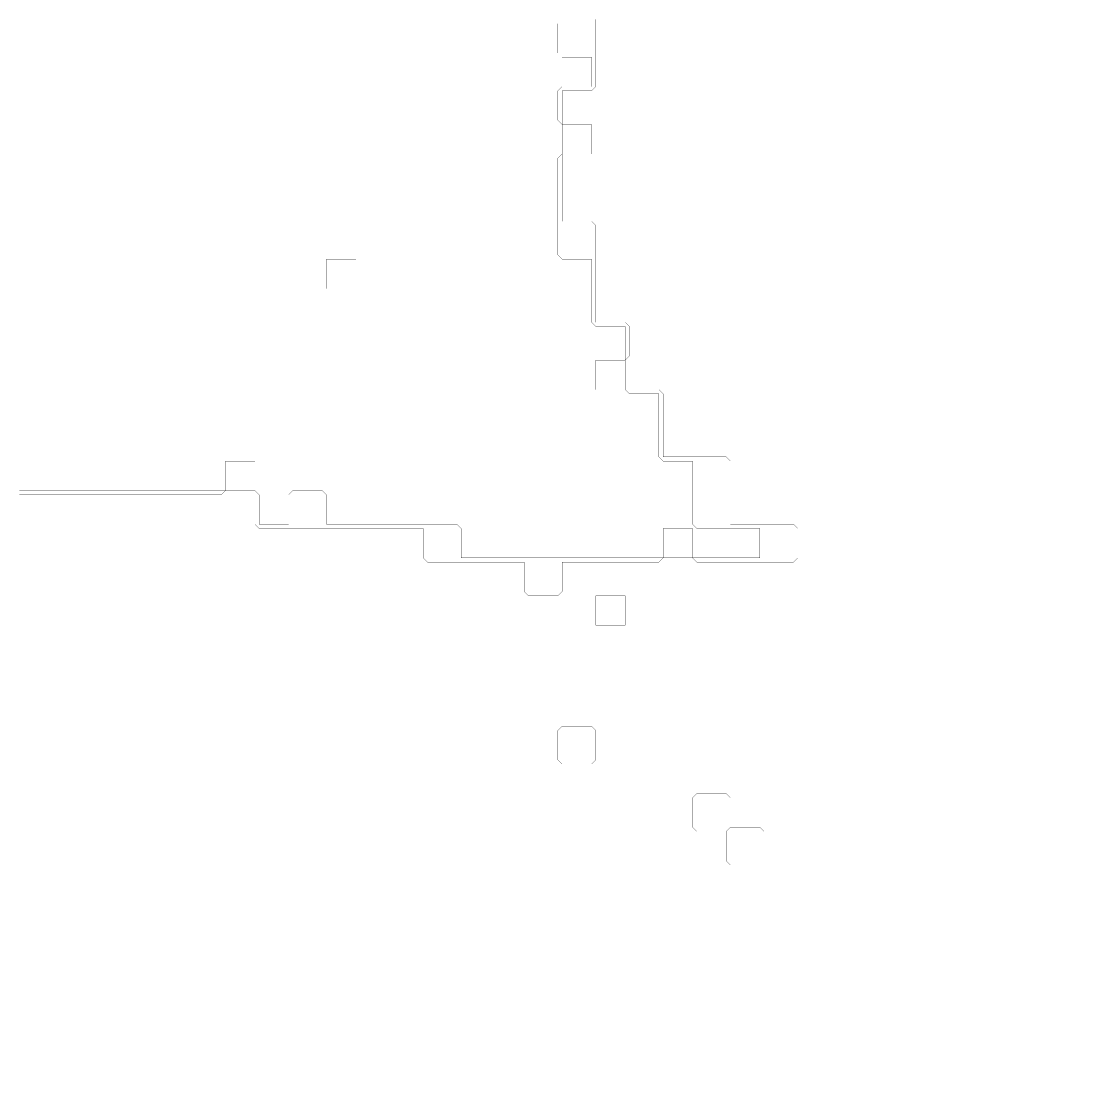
# Model space of a CAD drawing. Header units: metres. Extents: x 0 to 4990, y -4990 to 0.
# Drawn here: x 2495 to 4990, y -4990 to -2495 of the extents above; entities that cross this region are included whole.
import ezdxf

# ---------------------------------------------------------------- set-up
doc = ezdxf.new("R2010")
doc.units = ezdxf.units.M
for name, color, linetype in [('conductor', 1, 'Continuous'), ('dielectric', 8, 'Continuous'), ('substrate', 5, 'Continuous')]:
    doc.layers.add(name, color=color, linetype=linetype)

msp = doc.modelspace()

# ---------------------------------------------------------------- linework, layer by layer
at = {"layer": 'conductor', "const_width": 0.5}
msp.add_lwpolyline([(2490.234375, -3583.984375), (2500, -3583.984375), (2509.765625, -3583.984375), (2519.53125, -3583.984375), (2529.296875, -3583.984375), (2539.0625, -3583.984375), (2548.828125, -3583.984375), (2558.59375, -3583.984375), (2568.359375, -3583.984375), (2578.125, -3583.984375), (2587.890625, -3583.984375), (2597.65625, -3583.984375), (2607.421875, -3583.984375), (2617.1875, -3583.984375), (2626.953125, -3583.984375), (2636.71875, -3583.984375), (2646.484375, -3583.984375), (2656.25, -3583.984375), (2666.015625, -3583.984375), (2675.78125, -3583.984375), (2685.546875, -3583.984375), (2695.3125, -3583.984375), (2705.078125, -3583.984375), (2714.84375, -3583.984375), (2724.609375, -3583.984375), (2734.375, -3583.984375), (2744.140625, -3583.984375), (2753.90625, -3583.984375), (2763.671875, -3583.984375), (2773.4375, -3583.984375), (2783.203125, -3583.984375), (2792.96875, -3583.984375), (2802.734375, -3583.984375), (2812.5, -3583.984375), (2822.265625, -3583.984375), (2832.03125, -3583.984375), (2841.796875, -3583.984375), (2851.5625, -3583.984375), (2861.328125, -3583.984375), (2871.09375, -3583.984375), (2880.859375, -3583.984375), (2890.625, -3583.984375), (2900.390625, -3583.984375), (2910.15625, -3583.984375), (2919.921875, -3583.984375), (2929.6875, -3583.984375), (2939.453125, -3583.984375), (2949.21875, -3583.984375), (2958.984375, -3583.984375), (2968.75, -3583.984375), (2978.515625, -3583.984375), (2988.28125, -3583.984375), (2998.046875, -3583.984375), (3007.8125, -3583.984375), (3017.578125, -3583.984375), (3027.34375, -3583.984375), (3037.109375, -3583.984375), (3046.875, -3593.75), (3046.875, -3603.515625), (3046.875, -3613.28125), (3046.875, -3623.046875), (3046.875, -3632.8125), (3046.875, -3642.578125), (3046.875, -3652.34375), (3046.875, -3662.109375), (3056.640625, -3662.109375), (3066.40625, -3662.109375), (3076.171875, -3662.109375), (3085.9375, -3662.109375), (3095.703125, -3662.109375), (3105.46875, -3662.109375), (3115.234375, -3662.109375), (3115.234375, -3652.34375), (3115.234375, -3642.578125), (3115.234375, -3632.8125), (3115.234375, -3623.046875), (3115.234375, -3613.28125), (3115.234375, -3603.515625), (3115.234375, -3593.75), (3125, -3583.984375), (3134.765625, -3583.984375), (3144.53125, -3583.984375), (3154.296875, -3583.984375), (3164.0625, -3583.984375), (3173.828125, -3583.984375), (3183.59375, -3583.984375), (3193.359375, -3583.984375), (3203.125, -3593.75), (3203.125, -3603.515625), (3203.125, -3613.28125), (3203.125, -3623.046875), (3203.125, -3632.8125), (3203.125, -3642.578125), (3203.125, -3652.34375), (3203.125, -3662.109375), (3212.890625, -3662.109375), (3222.65625, -3662.109375), (3232.421875, -3662.109375), (3242.1875, -3662.109375), (3251.953125, -3662.109375), (3261.71875, -3662.109375), (3271.484375, -3662.109375), (3281.25, -3662.109375), (3291.015625, -3662.109375), (3300.78125, -3662.109375), (3310.546875, -3662.109375), (3320.3125, -3662.109375), (3330.078125, -3662.109375), (3339.84375, -3662.109375), (3349.609375, -3662.109375), (3359.375, -3662.109375), (3369.140625, -3662.109375), (3378.90625, -3662.109375), (3388.671875, -3662.109375), (3398.4375, -3662.109375), (3408.203125, -3662.109375), (3417.96875, -3662.109375), (3427.734375, -3662.109375), (3437.5, -3662.109375), (3447.265625, -3662.109375), (3457.03125, -3662.109375), (3466.796875, -3662.109375), (3476.5625, -3662.109375), (3486.328125, -3662.109375), (3496.09375, -3662.109375), (3505.859375, -3662.109375), (3515.625, -3671.875), (3515.625, -3681.640625), (3515.625, -3691.40625), (3515.625, -3701.171875), (3515.625, -3710.9375), (3515.625, -3720.703125), (3515.625, -3730.46875), (3515.625, -3740.234375), (3525.390625, -3740.234375), (3535.15625, -3740.234375), (3544.921875, -3740.234375), (3554.6875, -3740.234375), (3564.453125, -3740.234375), (3574.21875, -3740.234375), (3583.984375, -3740.234375), (3593.75, -3740.234375), (3603.515625, -3740.234375), (3613.28125, -3740.234375), (3623.046875, -3740.234375), (3632.8125, -3740.234375), (3642.578125, -3740.234375), (3652.34375, -3740.234375), (3662.109375, -3740.234375), (3671.875, -3740.234375), (3681.640625, -3740.234375), (3691.40625, -3740.234375), (3701.171875, -3740.234375), (3710.9375, -3740.234375), (3720.703125, -3740.234375), (3730.46875, -3740.234375), (3740.234375, -3740.234375), (3750, -3740.234375), (3759.765625, -3740.234375), (3769.53125, -3740.234375), (3779.296875, -3740.234375), (3789.0625, -3740.234375), (3798.828125, -3740.234375), (3808.59375, -3740.234375), (3818.359375, -3740.234375), (3828.125, -3740.234375), (3837.890625, -3740.234375), (3847.65625, -3740.234375), (3857.421875, -3740.234375), (3867.1875, -3740.234375), (3876.953125, -3740.234375), (3886.71875, -3740.234375), (3896.484375, -3740.234375), (3906.25, -3740.234375), (3916.015625, -3740.234375), (3925.78125, -3740.234375), (3935.546875, -3740.234375), (3945.3125, -3740.234375), (3955.078125, -3740.234375), (3964.84375, -3740.234375), (3974.609375, -3740.234375), (3984.375, -3740.234375), (3994.140625, -3740.234375), (4003.90625, -3740.234375), (4013.671875, -3740.234375), (4023.4375, -3740.234375), (4033.203125, -3740.234375), (4042.96875, -3740.234375), (4052.734375, -3740.234375), (4062.5, -3740.234375), (4072.265625, -3740.234375), (4082.03125, -3740.234375), (4091.796875, -3740.234375), (4101.5625, -3740.234375), (4111.328125, -3740.234375), (4121.09375, -3740.234375), (4130.859375, -3740.234375), (4140.625, -3740.234375), (4150.390625, -3740.234375), (4160.15625, -3740.234375), (4169.921875, -3740.234375), (4179.6875, -3740.234375), (4189.453125, -3740.234375), (4199.21875, -3740.234375), (4208.984375, -3740.234375), (4208.984375, -3730.46875), (4208.984375, -3720.703125), (4208.984375, -3710.9375), (4208.984375, -3701.171875), (4208.984375, -3691.40625), (4208.984375, -3681.640625), (4208.984375, -3671.875), (4199.21875, -3671.875), (4189.453125, -3671.875), (4179.6875, -3671.875), (4169.921875, -3671.875), (4160.15625, -3671.875), (4150.390625, -3671.875), (4140.625, -3671.875), (4130.859375, -3671.875), (4121.09375, -3671.875), (4111.328125, -3671.875), (4101.5625, -3671.875), (4091.796875, -3671.875), (4082.03125, -3671.875), (4072.265625, -3671.875), (4062.5, -3671.875), (4052.734375, -3662.109375), (4052.734375, -3652.34375), (4052.734375, -3642.578125), (4052.734375, -3632.8125), (4052.734375, -3623.046875), (4052.734375, -3613.28125), (4052.734375, -3603.515625), (4052.734375, -3593.75), (4052.734375, -3583.984375), (4052.734375, -3574.21875), (4052.734375, -3564.453125), (4052.734375, -3554.6875), (4052.734375, -3544.921875), (4052.734375, -3535.15625), (4052.734375, -3525.390625), (4052.734375, -3515.625), (4042.96875, -3515.625), (4033.203125, -3515.625), (4023.4375, -3515.625), (4013.671875, -3515.625), (4003.90625, -3515.625), (3994.140625, -3515.625), (3984.375, -3515.625), (3974.609375, -3505.859375), (3974.609375, -3496.09375), (3974.609375, -3486.328125), (3974.609375, -3476.5625), (3974.609375, -3466.796875), (3974.609375, -3457.03125), (3974.609375, -3447.265625), (3974.609375, -3437.5), (3974.609375, -3427.734375), (3974.609375, -3417.96875), (3974.609375, -3408.203125), (3974.609375, -3398.4375), (3974.609375, -3388.671875), (3974.609375, -3378.90625), (3974.609375, -3369.140625), (3974.609375, -3359.375), (3964.84375, -3359.375), (3955.078125, -3359.375), (3945.3125, -3359.375), (3935.546875, -3359.375), (3925.78125, -3359.375), (3916.015625, -3359.375), (3906.25, -3359.375), (3896.484375, -3349.609375), (3896.484375, -3339.84375), (3896.484375, -3330.078125), (3896.484375, -3320.3125), (3896.484375, -3310.546875), (3896.484375, -3300.78125), (3896.484375, -3291.015625), (3896.484375, -3281.25), (3896.484375, -3271.484375), (3896.484375, -3261.71875), (3896.484375, -3251.953125), (3896.484375, -3242.1875), (3896.484375, -3232.421875), (3896.484375, -3222.65625), (3896.484375, -3212.890625), (3896.484375, -3203.125), (3886.71875, -3203.125), (3876.953125, -3203.125), (3867.1875, -3203.125), (3857.421875, -3203.125), (3847.65625, -3203.125), (3837.890625, -3203.125), (3828.125, -3203.125), (3818.359375, -3193.359375), (3818.359375, -3183.59375), (3818.359375, -3173.828125), (3818.359375, -3164.0625), (3818.359375, -3154.296875), (3818.359375, -3144.53125), (3818.359375, -3134.765625), (3818.359375, -3125), (3818.359375, -3115.234375), (3818.359375, -3105.46875), (3818.359375, -3095.703125), (3818.359375, -3085.9375), (3818.359375, -3076.171875), (3818.359375, -3066.40625), (3818.359375, -3056.640625), (3818.359375, -3046.875), (3808.59375, -3046.875), (3798.828125, -3046.875), (3789.0625, -3046.875), (3779.296875, -3046.875), (3769.53125, -3046.875), (3759.765625, -3046.875), (3750, -3046.875), (3740.234375, -3037.109375), (3740.234375, -3027.34375), (3740.234375, -3017.578125), (3740.234375, -3007.8125), (3740.234375, -2998.046875), (3740.234375, -2988.28125), (3740.234375, -2978.515625), (3740.234375, -2968.75), (3740.234375, -2958.984375), (3740.234375, -2949.21875), (3740.234375, -2939.453125), (3740.234375, -2929.6875), (3740.234375, -2919.921875), (3740.234375, -2910.15625), (3740.234375, -2900.390625), (3740.234375, -2890.625), (3740.234375, -2880.859375), (3740.234375, -2871.09375), (3740.234375, -2861.328125), (3740.234375, -2851.5625), (3740.234375, -2841.796875), (3740.234375, -2832.03125), (3740.234375, -2822.265625), (3740.234375, -2812.5), (3750, -2802.734375), (3759.765625, -2802.734375), (3769.53125, -2802.734375), (3779.296875, -2802.734375), (3789.0625, -2802.734375), (3798.828125, -2802.734375), (3808.59375, -2802.734375), (3818.359375, -2802.734375), (3818.359375, -2792.96875), (3818.359375, -2783.203125), (3818.359375, -2773.4375), (3818.359375, -2763.671875), (3818.359375, -2753.90625), (3818.359375, -2744.140625), (3818.359375, -2734.375), (3808.59375, -2734.375), (3798.828125, -2734.375), (3789.0625, -2734.375), (3779.296875, -2734.375), (3769.53125, -2734.375), (3759.765625, -2734.375), (3750, -2734.375), (3740.234375, -2724.609375), (3740.234375, -2714.84375), (3740.234375, -2705.078125), (3740.234375, -2695.3125), (3740.234375, -2685.546875), (3740.234375, -2675.78125), (3740.234375, -2666.015625), (3740.234375, -2656.25), (3750, -2646.484375), (3759.765625, -2646.484375), (3769.53125, -2646.484375), (3779.296875, -2646.484375), (3789.0625, -2646.484375), (3798.828125, -2646.484375), (3808.59375, -2646.484375), (3818.359375, -2646.484375), (3818.359375, -2636.71875), (3818.359375, -2626.953125), (3818.359375, -2617.1875), (3818.359375, -2607.421875), (3818.359375, -2597.65625), (3818.359375, -2587.890625), (3818.359375, -2578.125), (3808.59375, -2578.125), (3798.828125, -2578.125), (3789.0625, -2578.125), (3779.296875, -2578.125), (3769.53125, -2578.125), (3759.765625, -2578.125), (3750, -2578.125), (3740.234375, -2568.359375), (3740.234375, -2558.59375), (3740.234375, -2548.828125), (3740.234375, -2539.0625), (3740.234375, -2529.296875), (3740.234375, -2519.53125), (3740.234375, -2509.765625), (3740.234375, -2500), (3750, -2490.234375)], dxfattribs=at)
at = {"layer": 'dielectric', "const_width": 0.5}
for points in [[(3750, -2734.375), (3750, -2744.140625), (3750, -2753.90625), (3750, -2763.671875), (3750, -2773.4375), (3750, -2783.203125), (3750, -2792.96875), (3750, -2802.734375), (3759.765625, -2802.734375), (3769.53125, -2802.734375), (3779.296875, -2802.734375), (3789.0625, -2802.734375), (3798.828125, -2802.734375), (3808.59375, -2802.734375), (3818.359375, -2802.734375), (3818.359375, -2792.96875), (3818.359375, -2783.203125), (3818.359375, -2773.4375), (3818.359375, -2763.671875), (3818.359375, -2753.90625), (3818.359375, -2744.140625), (3818.359375, -2734.375), (3808.59375, -2734.375), (3798.828125, -2734.375), (3789.0625, -2734.375), (3779.296875, -2734.375), (3769.53125, -2734.375), (3759.765625, -2734.375)], [(3984.375, -3671.875), (3984.375, -3681.640625), (3984.375, -3691.40625), (3984.375, -3701.171875), (3984.375, -3710.9375), (3984.375, -3720.703125), (3984.375, -3730.46875), (3984.375, -3740.234375), (3994.140625, -3740.234375), (4003.90625, -3740.234375), (4013.671875, -3740.234375), (4023.4375, -3740.234375), (4033.203125, -3740.234375), (4042.96875, -3740.234375), (4052.734375, -3740.234375), (4052.734375, -3730.46875), (4052.734375, -3720.703125), (4052.734375, -3710.9375), (4052.734375, -3701.171875), (4052.734375, -3691.40625), (4052.734375, -3681.640625), (4052.734375, -3671.875), (4042.96875, -3671.875), (4033.203125, -3671.875), (4023.4375, -3671.875), (4013.671875, -3671.875), (4003.90625, -3671.875), (3994.140625, -3671.875)], [(3828.125, -3828.125), (3828.125, -3837.890625), (3828.125, -3847.65625), (3828.125, -3857.421875), (3828.125, -3867.1875), (3828.125, -3876.953125), (3828.125, -3886.71875), (3828.125, -3896.484375), (3837.890625, -3896.484375), (3847.65625, -3896.484375), (3857.421875, -3896.484375), (3867.1875, -3896.484375), (3876.953125, -3896.484375), (3886.71875, -3896.484375), (3896.484375, -3896.484375), (3896.484375, -3886.71875), (3896.484375, -3876.953125), (3896.484375, -3867.1875), (3896.484375, -3857.421875), (3896.484375, -3847.65625), (3896.484375, -3837.890625), (3896.484375, -3828.125), (3886.71875, -3828.125), (3876.953125, -3828.125), (3867.1875, -3828.125), (3857.421875, -3828.125), (3847.65625, -3828.125), (3837.890625, -3828.125)]]:
    msp.add_lwpolyline(points, close=True, dxfattribs=at)
at = {"layer": 'substrate', "const_width": 0.5}
for points in [[(2490.234375, -4990.234375), (2500, -4990.234375), (2509.765625, -4990.234375), (2519.53125, -4990.234375), (2529.296875, -4990.234375), (2539.0625, -4990.234375), (2548.828125, -4990.234375), (2558.59375, -4990.234375), (2568.359375, -4990.234375), (2578.125, -4990.234375), (2587.890625, -4990.234375), (2597.65625, -4990.234375), (2607.421875, -4990.234375), (2617.1875, -4990.234375), (2626.953125, -4990.234375), (2636.71875, -4990.234375), (2646.484375, -4990.234375), (2656.25, -4990.234375), (2666.015625, -4990.234375), (2675.78125, -4990.234375), (2685.546875, -4990.234375), (2695.3125, -4990.234375), (2705.078125, -4990.234375), (2714.84375, -4990.234375), (2724.609375, -4990.234375), (2734.375, -4990.234375), (2744.140625, -4990.234375), (2753.90625, -4990.234375), (2763.671875, -4990.234375), (2773.4375, -4990.234375), (2783.203125, -4990.234375), (2792.96875, -4990.234375), (2802.734375, -4990.234375), (2812.5, -4990.234375), (2822.265625, -4990.234375), (2832.03125, -4990.234375), (2841.796875, -4990.234375), (2851.5625, -4990.234375), (2861.328125, -4990.234375), (2871.09375, -4990.234375), (2880.859375, -4990.234375), (2890.625, -4990.234375), (2900.390625, -4990.234375), (2910.15625, -4990.234375), (2919.921875, -4990.234375), (2929.6875, -4990.234375), (2939.453125, -4990.234375), (2949.21875, -4990.234375), (2958.984375, -4990.234375), (2968.75, -4990.234375), (2978.515625, -4990.234375), (2988.28125, -4990.234375), (2998.046875, -4990.234375), (3007.8125, -4990.234375), (3017.578125, -4990.234375), (3027.34375, -4990.234375), (3037.109375, -4990.234375), (3046.875, -4990.234375), (3056.640625, -4990.234375), (3066.40625, -4990.234375), (3076.171875, -4990.234375), (3085.9375, -4990.234375), (3095.703125, -4990.234375), (3105.46875, -4990.234375), (3115.234375, -4990.234375), (3125, -4990.234375), (3134.765625, -4990.234375), (3144.53125, -4990.234375), (3154.296875, -4990.234375), (3164.0625, -4990.234375), (3173.828125, -4990.234375), (3183.59375, -4990.234375), (3193.359375, -4990.234375), (3203.125, -4990.234375), (3212.890625, -4990.234375), (3222.65625, -4990.234375), (3232.421875, -4990.234375), (3242.1875, -4990.234375), (3251.953125, -4990.234375), (3261.71875, -4990.234375), (3271.484375, -4990.234375), (3281.25, -4990.234375), (3291.015625, -4990.234375), (3300.78125, -4990.234375), (3310.546875, -4990.234375), (3320.3125, -4990.234375), (3330.078125, -4990.234375), (3339.84375, -4990.234375), (3349.609375, -4990.234375), (3359.375, -4990.234375), (3369.140625, -4990.234375), (3378.90625, -4990.234375), (3388.671875, -4990.234375), (3398.4375, -4990.234375), (3408.203125, -4990.234375), (3417.96875, -4990.234375), (3427.734375, -4990.234375), (3437.5, -4990.234375), (3447.265625, -4990.234375), (3457.03125, -4990.234375), (3466.796875, -4990.234375), (3476.5625, -4990.234375), (3486.328125, -4990.234375), (3496.09375, -4990.234375), (3505.859375, -4990.234375), (3515.625, -4990.234375), (3525.390625, -4990.234375), (3535.15625, -4990.234375), (3544.921875, -4990.234375), (3554.6875, -4990.234375), (3564.453125, -4990.234375), (3574.21875, -4990.234375), (3583.984375, -4990.234375), (3593.75, -4990.234375), (3603.515625, -4990.234375), (3613.28125, -4990.234375), (3623.046875, -4990.234375), (3632.8125, -4990.234375), (3642.578125, -4990.234375), (3652.34375, -4990.234375), (3662.109375, -4990.234375), (3671.875, -4990.234375), (3681.640625, -4990.234375), (3691.40625, -4990.234375), (3701.171875, -4990.234375), (3710.9375, -4990.234375), (3720.703125, -4990.234375), (3730.46875, -4990.234375), (3740.234375, -4990.234375), (3750, -4990.234375), (3759.765625, -4990.234375), (3769.53125, -4990.234375), (3779.296875, -4990.234375), (3789.0625, -4990.234375), (3798.828125, -4990.234375), (3808.59375, -4990.234375), (3818.359375, -4990.234375), (3828.125, -4990.234375), (3837.890625, -4990.234375), (3847.65625, -4990.234375), (3857.421875, -4990.234375), (3867.1875, -4990.234375), (3876.953125, -4990.234375), (3886.71875, -4990.234375), (3896.484375, -4990.234375), (3906.25, -4990.234375), (3916.015625, -4990.234375), (3925.78125, -4990.234375), (3935.546875, -4990.234375), (3945.3125, -4990.234375), (3955.078125, -4990.234375), (3964.84375, -4990.234375), (3974.609375, -4990.234375), (3984.375, -4990.234375), (3994.140625, -4990.234375), (4003.90625, -4990.234375), (4013.671875, -4990.234375), (4023.4375, -4990.234375), (4033.203125, -4990.234375), (4042.96875, -4990.234375), (4052.734375, -4990.234375), (4062.5, -4990.234375), (4072.265625, -4990.234375), (4082.03125, -4990.234375), (4091.796875, -4990.234375), (4101.5625, -4990.234375), (4111.328125, -4990.234375), (4121.09375, -4990.234375), (4130.859375, -4990.234375), (4140.625, -4990.234375), (4150.390625, -4990.234375), (4160.15625, -4990.234375), (4169.921875, -4990.234375), (4179.6875, -4990.234375), (4189.453125, -4990.234375), (4199.21875, -4990.234375), (4208.984375, -4990.234375), (4218.75, -4990.234375), (4228.515625, -4990.234375), (4238.28125, -4990.234375), (4248.046875, -4990.234375), (4257.8125, -4990.234375), (4267.578125, -4990.234375), (4277.34375, -4990.234375), (4287.109375, -4990.234375), (4296.875, -4990.234375), (4306.640625, -4990.234375), (4316.40625, -4990.234375), (4326.171875, -4990.234375), (4335.9375, -4990.234375), (4345.703125, -4990.234375), (4355.46875, -4990.234375), (4365.234375, -4990.234375), (4375, -4990.234375), (4384.765625, -4990.234375), (4394.53125, -4990.234375), (4404.296875, -4990.234375), (4414.0625, -4990.234375), (4423.828125, -4990.234375), (4433.59375, -4990.234375), (4443.359375, -4990.234375), (4453.125, -4990.234375), (4462.890625, -4990.234375), (4472.65625, -4990.234375), (4482.421875, -4990.234375), (4492.1875, -4990.234375), (4501.953125, -4990.234375), (4511.71875, -4990.234375), (4521.484375, -4990.234375), (4531.25, -4990.234375), (4541.015625, -4990.234375), (4550.78125, -4990.234375), (4560.546875, -4990.234375), (4570.3125, -4990.234375), (4580.078125, -4990.234375), (4589.84375, -4990.234375), (4599.609375, -4990.234375), (4609.375, -4990.234375), (4619.140625, -4990.234375), (4628.90625, -4990.234375), (4638.671875, -4990.234375), (4648.4375, -4990.234375), (4658.203125, -4990.234375), (4667.96875, -4990.234375), (4677.734375, -4990.234375), (4687.5, -4990.234375), (4697.265625, -4990.234375), (4707.03125, -4990.234375), (4716.796875, -4990.234375), (4726.5625, -4990.234375), (4736.328125, -4990.234375), (4746.09375, -4990.234375), (4755.859375, -4990.234375), (4765.625, -4990.234375), (4775.390625, -4990.234375), (4785.15625, -4990.234375), (4794.921875, -4990.234375), (4804.6875, -4990.234375), (4814.453125, -4990.234375), (4824.21875, -4990.234375), (4833.984375, -4990.234375), (4843.75, -4990.234375), (4853.515625, -4990.234375), (4863.28125, -4990.234375), (4873.046875, -4990.234375), (4882.8125, -4990.234375), (4892.578125, -4990.234375), (4902.34375, -4990.234375), (4912.109375, -4990.234375), (4921.875, -4990.234375), (4931.640625, -4990.234375), (4941.40625, -4990.234375), (4951.171875, -4990.234375), (4960.9375, -4990.234375), (4970.703125, -4990.234375), (4980.46875, -4990.234375), (4990.234375, -4990.234375), (4990.234375, -4980.46875), (4990.234375, -4970.703125), (4990.234375, -4960.9375), (4990.234375, -4951.171875), (4990.234375, -4941.40625), (4990.234375, -4931.640625), (4990.234375, -4921.875), (4990.234375, -4912.109375), (4990.234375, -4902.34375), (4990.234375, -4892.578125), (4990.234375, -4882.8125), (4990.234375, -4873.046875), (4990.234375, -4863.28125), (4990.234375, -4853.515625), (4990.234375, -4843.75), (4990.234375, -4833.984375), (4990.234375, -4824.21875), (4990.234375, -4814.453125), (4990.234375, -4804.6875), (4990.234375, -4794.921875), (4990.234375, -4785.15625), (4990.234375, -4775.390625), (4990.234375, -4765.625), (4990.234375, -4755.859375), (4990.234375, -4746.09375), (4990.234375, -4736.328125), (4990.234375, -4726.5625), (4990.234375, -4716.796875), (4990.234375, -4707.03125), (4990.234375, -4697.265625), (4990.234375, -4687.5), (4990.234375, -4677.734375), (4990.234375, -4667.96875), (4990.234375, -4658.203125), (4990.234375, -4648.4375), (4990.234375, -4638.671875), (4990.234375, -4628.90625), (4990.234375, -4619.140625), (4990.234375, -4609.375), (4990.234375, -4599.609375), (4990.234375, -4589.84375), (4990.234375, -4580.078125), (4990.234375, -4570.3125), (4990.234375, -4560.546875), (4990.234375, -4550.78125), (4990.234375, -4541.015625), (4990.234375, -4531.25), (4990.234375, -4521.484375), (4990.234375, -4511.71875), (4990.234375, -4501.953125), (4990.234375, -4492.1875), (4990.234375, -4482.421875), (4990.234375, -4472.65625), (4990.234375, -4462.890625), (4990.234375, -4453.125), (4990.234375, -4443.359375), (4990.234375, -4433.59375), (4990.234375, -4423.828125), (4990.234375, -4414.0625), (4990.234375, -4404.296875), (4990.234375, -4394.53125), (4990.234375, -4384.765625), (4990.234375, -4375), (4990.234375, -4365.234375), (4990.234375, -4355.46875), (4990.234375, -4345.703125), (4990.234375, -4335.9375), (4990.234375, -4326.171875), (4990.234375, -4316.40625), (4990.234375, -4306.640625), (4990.234375, -4296.875), (4990.234375, -4287.109375), (4990.234375, -4277.34375), (4990.234375, -4267.578125), (4990.234375, -4257.8125), (4990.234375, -4248.046875), (4990.234375, -4238.28125), (4990.234375, -4228.515625), (4990.234375, -4218.75), (4990.234375, -4208.984375), (4990.234375, -4199.21875), (4990.234375, -4189.453125), (4990.234375, -4179.6875), (4990.234375, -4169.921875), (4990.234375, -4160.15625), (4990.234375, -4150.390625), (4990.234375, -4140.625), (4990.234375, -4130.859375), (4990.234375, -4121.09375), (4990.234375, -4111.328125), (4990.234375, -4101.5625), (4990.234375, -4091.796875), (4990.234375, -4082.03125), (4990.234375, -4072.265625), (4990.234375, -4062.5), (4990.234375, -4052.734375), (4990.234375, -4042.96875), (4990.234375, -4033.203125), (4990.234375, -4023.4375), (4990.234375, -4013.671875), (4990.234375, -4003.90625), (4990.234375, -3994.140625), (4990.234375, -3984.375), (4990.234375, -3974.609375), (4990.234375, -3964.84375), (4990.234375, -3955.078125), (4990.234375, -3945.3125), (4990.234375, -3935.546875), (4990.234375, -3925.78125), (4990.234375, -3916.015625), (4990.234375, -3906.25), (4990.234375, -3896.484375), (4990.234375, -3886.71875), (4990.234375, -3876.953125), (4990.234375, -3867.1875), (4990.234375, -3857.421875), (4990.234375, -3847.65625), (4990.234375, -3837.890625), (4990.234375, -3828.125), (4990.234375, -3818.359375), (4990.234375, -3808.59375), (4990.234375, -3798.828125), (4990.234375, -3789.0625), (4990.234375, -3779.296875), (4990.234375, -3769.53125), (4990.234375, -3759.765625), (4990.234375, -3750), (4990.234375, -3740.234375), (4990.234375, -3730.46875), (4990.234375, -3720.703125), (4990.234375, -3710.9375), (4990.234375, -3701.171875), (4990.234375, -3691.40625), (4990.234375, -3681.640625), (4990.234375, -3671.875), (4990.234375, -3662.109375), (4990.234375, -3652.34375), (4990.234375, -3642.578125), (4990.234375, -3632.8125), (4990.234375, -3623.046875), (4990.234375, -3613.28125), (4990.234375, -3603.515625), (4990.234375, -3593.75), (4990.234375, -3583.984375), (4990.234375, -3574.21875), (4990.234375, -3564.453125), (4990.234375, -3554.6875), (4990.234375, -3544.921875), (4990.234375, -3535.15625), (4990.234375, -3525.390625), (4990.234375, -3515.625), (4990.234375, -3505.859375), (4990.234375, -3496.09375), (4990.234375, -3486.328125), (4990.234375, -3476.5625), (4990.234375, -3466.796875), (4990.234375, -3457.03125), (4990.234375, -3447.265625), (4990.234375, -3437.5), (4990.234375, -3427.734375), (4990.234375, -3417.96875), (4990.234375, -3408.203125), (4990.234375, -3398.4375), (4990.234375, -3388.671875), (4990.234375, -3378.90625), (4990.234375, -3369.140625), (4990.234375, -3359.375), (4990.234375, -3349.609375), (4990.234375, -3339.84375), (4990.234375, -3330.078125), (4990.234375, -3320.3125), (4990.234375, -3310.546875), (4990.234375, -3300.78125), (4990.234375, -3291.015625), (4990.234375, -3281.25), (4990.234375, -3271.484375), (4990.234375, -3261.71875), (4990.234375, -3251.953125), (4990.234375, -3242.1875), (4990.234375, -3232.421875), (4990.234375, -3222.65625), (4990.234375, -3212.890625), (4990.234375, -3203.125), (4990.234375, -3193.359375), (4990.234375, -3183.59375), (4990.234375, -3173.828125), (4990.234375, -3164.0625), (4990.234375, -3154.296875), (4990.234375, -3144.53125), (4990.234375, -3134.765625), (4990.234375, -3125), (4990.234375, -3115.234375), (4990.234375, -3105.46875), (4990.234375, -3095.703125), (4990.234375, -3085.9375), (4990.234375, -3076.171875), (4990.234375, -3066.40625), (4990.234375, -3056.640625), (4990.234375, -3046.875), (4990.234375, -3037.109375), (4990.234375, -3027.34375), (4990.234375, -3017.578125), (4990.234375, -3007.8125), (4990.234375, -2998.046875), (4990.234375, -2988.28125), (4990.234375, -2978.515625), (4990.234375, -2968.75), (4990.234375, -2958.984375), (4990.234375, -2949.21875), (4990.234375, -2939.453125), (4990.234375, -2929.6875), (4990.234375, -2919.921875), (4990.234375, -2910.15625), (4990.234375, -2900.390625), (4990.234375, -2890.625), (4990.234375, -2880.859375), (4990.234375, -2871.09375), (4990.234375, -2861.328125), (4990.234375, -2851.5625), (4990.234375, -2841.796875), (4990.234375, -2832.03125), (4990.234375, -2822.265625), (4990.234375, -2812.5), (4990.234375, -2802.734375), (4990.234375, -2792.96875), (4990.234375, -2783.203125), (4990.234375, -2773.4375), (4990.234375, -2763.671875), (4990.234375, -2753.90625), (4990.234375, -2744.140625), (4990.234375, -2734.375), (4990.234375, -2724.609375), (4990.234375, -2714.84375), (4990.234375, -2705.078125), (4990.234375, -2695.3125), (4990.234375, -2685.546875), (4990.234375, -2675.78125), (4990.234375, -2666.015625), (4990.234375, -2656.25), (4990.234375, -2646.484375), (4990.234375, -2636.71875), (4990.234375, -2626.953125), (4990.234375, -2617.1875), (4990.234375, -2607.421875), (4990.234375, -2597.65625), (4990.234375, -2587.890625), (4990.234375, -2578.125), (4990.234375, -2568.359375), (4990.234375, -2558.59375), (4990.234375, -2548.828125), (4990.234375, -2539.0625), (4990.234375, -2529.296875), (4990.234375, -2519.53125), (4990.234375, -2509.765625), (4990.234375, -2500), (4990.234375, -2490.234375)], [(3828.125, -2490.234375), (3828.125, -2500), (3828.125, -2509.765625), (3828.125, -2519.53125), (3828.125, -2529.296875), (3828.125, -2539.0625), (3828.125, -2548.828125), (3828.125, -2558.59375), (3828.125, -2568.359375), (3828.125, -2578.125), (3828.125, -2587.890625), (3828.125, -2597.65625), (3828.125, -2607.421875), (3828.125, -2617.1875), (3828.125, -2626.953125), (3828.125, -2636.71875), (3828.125, -2646.484375), (3818.359375, -2656.25), (3808.59375, -2656.25), (3798.828125, -2656.25), (3789.0625, -2656.25), (3779.296875, -2656.25), (3769.53125, -2656.25), (3759.765625, -2656.25), (3750, -2656.25), (3750, -2666.015625), (3750, -2675.78125), (3750, -2685.546875), (3750, -2695.3125), (3750, -2705.078125), (3750, -2714.84375), (3750, -2724.609375), (3750, -2734.375), (3750, -2744.140625), (3750, -2753.90625), (3750, -2763.671875), (3750, -2773.4375), (3750, -2783.203125), (3750, -2792.96875), (3750, -2802.734375), (3750, -2812.5), (3750, -2822.265625), (3750, -2832.03125), (3750, -2841.796875), (3750, -2851.5625), (3750, -2861.328125), (3750, -2871.09375), (3750, -2880.859375), (3750, -2890.625), (3750, -2900.390625), (3750, -2910.15625), (3750, -2919.921875), (3750, -2929.6875), (3750, -2939.453125), (3750, -2949.21875), (3750, -2958.984375), (3759.765625, -2958.984375), (3769.53125, -2958.984375), (3779.296875, -2958.984375), (3789.0625, -2958.984375), (3798.828125, -2958.984375), (3808.59375, -2958.984375), (3818.359375, -2958.984375), (3828.125, -2968.75), (3828.125, -2978.515625), (3828.125, -2988.28125), (3828.125, -2998.046875), (3828.125, -3007.8125), (3828.125, -3017.578125), (3828.125, -3027.34375), (3828.125, -3037.109375), (3828.125, -3046.875), (3828.125, -3056.640625), (3828.125, -3066.40625), (3828.125, -3076.171875), (3828.125, -3085.9375), (3828.125, -3095.703125), (3828.125, -3105.46875), (3828.125, -3115.234375), (3828.125, -3125), (3828.125, -3134.765625), (3828.125, -3144.53125), (3828.125, -3154.296875), (3828.125, -3164.0625), (3828.125, -3173.828125), (3828.125, -3183.59375), (3828.125, -3193.359375), (3837.890625, -3193.359375), (3847.65625, -3193.359375), (3857.421875, -3193.359375), (3867.1875, -3193.359375), (3876.953125, -3193.359375), (3886.71875, -3193.359375), (3896.484375, -3193.359375), (3906.25, -3203.125), (3906.25, -3212.890625), (3906.25, -3222.65625), (3906.25, -3232.421875), (3906.25, -3242.1875), (3906.25, -3251.953125), (3906.25, -3261.71875), (3906.25, -3271.484375), (3896.484375, -3281.25), (3886.71875, -3281.25), (3876.953125, -3281.25), (3867.1875, -3281.25), (3857.421875, -3281.25), (3847.65625, -3281.25), (3837.890625, -3281.25), (3828.125, -3281.25), (3828.125, -3291.015625), (3828.125, -3300.78125), (3828.125, -3310.546875), (3828.125, -3320.3125), (3828.125, -3330.078125), (3828.125, -3339.84375), (3828.125, -3349.609375), (3837.890625, -3349.609375), (3847.65625, -3349.609375), (3857.421875, -3349.609375), (3867.1875, -3349.609375), (3876.953125, -3349.609375), (3886.71875, -3349.609375), (3896.484375, -3349.609375), (3906.25, -3349.609375), (3916.015625, -3349.609375), (3925.78125, -3349.609375), (3935.546875, -3349.609375), (3945.3125, -3349.609375), (3955.078125, -3349.609375), (3964.84375, -3349.609375), (3974.609375, -3349.609375), (3984.375, -3359.375), (3984.375, -3369.140625), (3984.375, -3378.90625), (3984.375, -3388.671875), (3984.375, -3398.4375), (3984.375, -3408.203125), (3984.375, -3417.96875), (3984.375, -3427.734375), (3984.375, -3437.5), (3984.375, -3447.265625), (3984.375, -3457.03125), (3984.375, -3466.796875), (3984.375, -3476.5625), (3984.375, -3486.328125), (3984.375, -3496.09375), (3984.375, -3505.859375), (3994.140625, -3505.859375), (4003.90625, -3505.859375), (4013.671875, -3505.859375), (4023.4375, -3505.859375), (4033.203125, -3505.859375), (4042.96875, -3505.859375), (4052.734375, -3505.859375), (4062.5, -3505.859375), (4072.265625, -3505.859375), (4082.03125, -3505.859375), (4091.796875, -3505.859375), (4101.5625, -3505.859375), (4111.328125, -3505.859375), (4121.09375, -3505.859375), (4130.859375, -3505.859375), (4140.625, -3515.625), (4140.625, -3525.390625), (4140.625, -3535.15625), (4140.625, -3544.921875), (4140.625, -3554.6875), (4140.625, -3564.453125), (4140.625, -3574.21875), (4140.625, -3583.984375), (4140.625, -3593.75), (4140.625, -3603.515625), (4140.625, -3613.28125), (4140.625, -3623.046875), (4140.625, -3632.8125), (4140.625, -3642.578125), (4140.625, -3652.34375), (4140.625, -3662.109375), (4150.390625, -3662.109375), (4160.15625, -3662.109375), (4169.921875, -3662.109375), (4179.6875, -3662.109375), (4189.453125, -3662.109375), (4199.21875, -3662.109375), (4208.984375, -3662.109375), (4218.75, -3662.109375), (4228.515625, -3662.109375), (4238.28125, -3662.109375), (4248.046875, -3662.109375), (4257.8125, -3662.109375), (4267.578125, -3662.109375), (4277.34375, -3662.109375), (4287.109375, -3662.109375), (4296.875, -3671.875), (4296.875, -3681.640625), (4296.875, -3691.40625), (4296.875, -3701.171875), (4296.875, -3710.9375), (4296.875, -3720.703125), (4296.875, -3730.46875), (4296.875, -3740.234375), (4287.109375, -3750), (4277.34375, -3750), (4267.578125, -3750), (4257.8125, -3750), (4248.046875, -3750), (4238.28125, -3750), (4228.515625, -3750), (4218.75, -3750), (4208.984375, -3750), (4199.21875, -3750), (4189.453125, -3750), (4179.6875, -3750), (4169.921875, -3750), (4160.15625, -3750), (4150.390625, -3750), (4140.625, -3750), (4130.859375, -3750), (4121.09375, -3750), (4111.328125, -3750), (4101.5625, -3750), (4091.796875, -3750), (4082.03125, -3750), (4072.265625, -3750), (4062.5, -3750), (4052.734375, -3740.234375), (4052.734375, -3730.46875), (4052.734375, -3720.703125), (4052.734375, -3710.9375), (4052.734375, -3701.171875), (4052.734375, -3691.40625), (4052.734375, -3681.640625), (4052.734375, -3671.875), (4042.96875, -3671.875), (4033.203125, -3671.875), (4023.4375, -3671.875), (4013.671875, -3671.875), (4003.90625, -3671.875), (3994.140625, -3671.875), (3984.375, -3671.875), (3984.375, -3681.640625), (3984.375, -3691.40625), (3984.375, -3701.171875), (3984.375, -3710.9375), (3984.375, -3720.703125), (3984.375, -3730.46875), (3984.375, -3740.234375), (3974.609375, -3750), (3964.84375, -3750), (3955.078125, -3750), (3945.3125, -3750), (3935.546875, -3750), (3925.78125, -3750), (3916.015625, -3750), (3906.25, -3750), (3896.484375, -3750), (3886.71875, -3750), (3876.953125, -3750), (3867.1875, -3750), (3857.421875, -3750), (3847.65625, -3750), (3837.890625, -3750), (3828.125, -3750), (3818.359375, -3750), (3808.59375, -3750), (3798.828125, -3750), (3789.0625, -3750), (3779.296875, -3750), (3769.53125, -3750), (3759.765625, -3750), (3750, -3750), (3750, -3759.765625), (3750, -3769.53125), (3750, -3779.296875), (3750, -3789.0625), (3750, -3798.828125), (3750, -3808.59375), (3750, -3818.359375), (3740.234375, -3828.125), (3730.46875, -3828.125), (3720.703125, -3828.125), (3710.9375, -3828.125), (3701.171875, -3828.125), (3691.40625, -3828.125), (3681.640625, -3828.125), (3671.875, -3828.125), (3662.109375, -3818.359375), (3662.109375, -3808.59375), (3662.109375, -3798.828125), (3662.109375, -3789.0625), (3662.109375, -3779.296875), (3662.109375, -3769.53125), (3662.109375, -3759.765625), (3662.109375, -3750), (3652.34375, -3750), (3642.578125, -3750), (3632.8125, -3750), (3623.046875, -3750), (3613.28125, -3750), (3603.515625, -3750), (3593.75, -3750), (3583.984375, -3750), (3574.21875, -3750), (3564.453125, -3750), (3554.6875, -3750), (3544.921875, -3750), (3535.15625, -3750), (3525.390625, -3750), (3515.625, -3750), (3505.859375, -3750), (3496.09375, -3750), (3486.328125, -3750), (3476.5625, -3750), (3466.796875, -3750), (3457.03125, -3750), (3447.265625, -3750), (3437.5, -3750), (3427.734375, -3740.234375), (3427.734375, -3730.46875), (3427.734375, -3720.703125), (3427.734375, -3710.9375), (3427.734375, -3701.171875), (3427.734375, -3691.40625), (3427.734375, -3681.640625), (3427.734375, -3671.875), (3417.96875, -3671.875), (3408.203125, -3671.875), (3398.4375, -3671.875), (3388.671875, -3671.875), (3378.90625, -3671.875), (3369.140625, -3671.875), (3359.375, -3671.875), (3349.609375, -3671.875), (3339.84375, -3671.875), (3330.078125, -3671.875), (3320.3125, -3671.875), (3310.546875, -3671.875), (3300.78125, -3671.875), (3291.015625, -3671.875), (3281.25, -3671.875), (3271.484375, -3671.875), (3261.71875, -3671.875), (3251.953125, -3671.875), (3242.1875, -3671.875), (3232.421875, -3671.875), (3222.65625, -3671.875), (3212.890625, -3671.875), (3203.125, -3671.875), (3193.359375, -3671.875), (3183.59375, -3671.875), (3173.828125, -3671.875), (3164.0625, -3671.875), (3154.296875, -3671.875), (3144.53125, -3671.875), (3134.765625, -3671.875), (3125, -3671.875), (3115.234375, -3671.875), (3105.46875, -3671.875), (3095.703125, -3671.875), (3085.9375, -3671.875), (3076.171875, -3671.875), (3066.40625, -3671.875), (3056.640625, -3671.875), (3046.875, -3671.875), (3037.109375, -3662.109375), (3037.109375, -3652.34375), (3037.109375, -3642.578125), (3037.109375, -3632.8125), (3037.109375, -3623.046875), (3037.109375, -3613.28125), (3037.109375, -3603.515625), (3037.109375, -3593.75), (3037.109375, -3583.984375), (3037.109375, -3574.21875), (3037.109375, -3564.453125), (3037.109375, -3554.6875), (3037.109375, -3544.921875), (3037.109375, -3535.15625), (3037.109375, -3525.390625), (3037.109375, -3515.625), (3027.34375, -3515.625), (3017.578125, -3515.625), (3007.8125, -3515.625), (2998.046875, -3515.625), (2988.28125, -3515.625), (2978.515625, -3515.625), (2968.75, -3515.625), (2968.75, -3525.390625), (2968.75, -3535.15625), (2968.75, -3544.921875), (2968.75, -3554.6875), (2968.75, -3564.453125), (2968.75, -3574.21875), (2968.75, -3583.984375), (2958.984375, -3593.75), (2949.21875, -3593.75), (2939.453125, -3593.75), (2929.6875, -3593.75), (2919.921875, -3593.75), (2910.15625, -3593.75), (2900.390625, -3593.75), (2890.625, -3593.75), (2880.859375, -3593.75), (2871.09375, -3593.75), (2861.328125, -3593.75), (2851.5625, -3593.75), (2841.796875, -3593.75), (2832.03125, -3593.75), (2822.265625, -3593.75), (2812.5, -3593.75), (2802.734375, -3593.75), (2792.96875, -3593.75), (2783.203125, -3593.75), (2773.4375, -3593.75), (2763.671875, -3593.75), (2753.90625, -3593.75), (2744.140625, -3593.75), (2734.375, -3593.75), (2724.609375, -3593.75), (2714.84375, -3593.75), (2705.078125, -3593.75), (2695.3125, -3593.75), (2685.546875, -3593.75), (2675.78125, -3593.75), (2666.015625, -3593.75), (2656.25, -3593.75), (2646.484375, -3593.75), (2636.71875, -3593.75), (2626.953125, -3593.75), (2617.1875, -3593.75), (2607.421875, -3593.75), (2597.65625, -3593.75), (2587.890625, -3593.75), (2578.125, -3593.75), (2568.359375, -3593.75), (2558.59375, -3593.75), (2548.828125, -3593.75), (2539.0625, -3593.75), (2529.296875, -3593.75), (2519.53125, -3593.75), (2509.765625, -3593.75), (2500, -3593.75), (2490.234375, -3593.75)]]:
    msp.add_lwpolyline(points, dxfattribs=at)
for points in [[(3203.125, -3046.875), (3203.125, -3056.640625), (3203.125, -3066.40625), (3203.125, -3076.171875), (3203.125, -3085.9375), (3203.125, -3095.703125), (3203.125, -3105.46875), (3203.125, -3115.234375), (3212.890625, -3115.234375), (3222.65625, -3115.234375), (3232.421875, -3115.234375), (3242.1875, -3115.234375), (3251.953125, -3115.234375), (3261.71875, -3115.234375), (3271.484375, -3115.234375), (3271.484375, -3105.46875), (3271.484375, -3095.703125), (3271.484375, -3085.9375), (3271.484375, -3076.171875), (3271.484375, -3066.40625), (3271.484375, -3056.640625), (3271.484375, -3046.875), (3261.71875, -3046.875), (3251.953125, -3046.875), (3242.1875, -3046.875), (3232.421875, -3046.875), (3222.65625, -3046.875), (3212.890625, -3046.875)], [(3740.234375, -4140.625), (3750, -4130.859375), (3759.765625, -4130.859375), (3769.53125, -4130.859375), (3779.296875, -4130.859375), (3789.0625, -4130.859375), (3798.828125, -4130.859375), (3808.59375, -4130.859375), (3818.359375, -4130.859375), (3828.125, -4140.625), (3828.125, -4150.390625), (3828.125, -4160.15625), (3828.125, -4169.921875), (3828.125, -4179.6875), (3828.125, -4189.453125), (3828.125, -4199.21875), (3828.125, -4208.984375), (3818.359375, -4218.75), (3808.59375, -4218.75), (3798.828125, -4218.75), (3789.0625, -4218.75), (3779.296875, -4218.75), (3769.53125, -4218.75), (3759.765625, -4218.75), (3750, -4218.75), (3740.234375, -4208.984375), (3740.234375, -4199.21875), (3740.234375, -4189.453125), (3740.234375, -4179.6875), (3740.234375, -4169.921875), (3740.234375, -4160.15625), (3740.234375, -4150.390625)], [(4052.734375, -4296.875), (4062.5, -4287.109375), (4072.265625, -4287.109375), (4082.03125, -4287.109375), (4091.796875, -4287.109375), (4101.5625, -4287.109375), (4111.328125, -4287.109375), (4121.09375, -4287.109375), (4130.859375, -4287.109375), (4140.625, -4296.875), (4140.625, -4306.640625), (4140.625, -4316.40625), (4140.625, -4326.171875), (4140.625, -4335.9375), (4140.625, -4345.703125), (4140.625, -4355.46875), (4140.625, -4365.234375), (4130.859375, -4375), (4121.09375, -4375), (4111.328125, -4375), (4101.5625, -4375), (4091.796875, -4375), (4082.03125, -4375), (4072.265625, -4375), (4062.5, -4375), (4052.734375, -4365.234375), (4052.734375, -4355.46875), (4052.734375, -4345.703125), (4052.734375, -4335.9375), (4052.734375, -4326.171875), (4052.734375, -4316.40625), (4052.734375, -4306.640625)], [(4130.859375, -4375), (4140.625, -4365.234375), (4150.390625, -4365.234375), (4160.15625, -4365.234375), (4169.921875, -4365.234375), (4179.6875, -4365.234375), (4189.453125, -4365.234375), (4199.21875, -4365.234375), (4208.984375, -4365.234375), (4218.75, -4375), (4218.75, -4384.765625), (4218.75, -4394.53125), (4218.75, -4404.296875), (4218.75, -4414.0625), (4218.75, -4423.828125), (4218.75, -4433.59375), (4218.75, -4443.359375), (4208.984375, -4453.125), (4199.21875, -4453.125), (4189.453125, -4453.125), (4179.6875, -4453.125), (4169.921875, -4453.125), (4160.15625, -4453.125), (4150.390625, -4453.125), (4140.625, -4453.125), (4130.859375, -4443.359375), (4130.859375, -4433.59375), (4130.859375, -4423.828125), (4130.859375, -4414.0625), (4130.859375, -4404.296875), (4130.859375, -4394.53125), (4130.859375, -4384.765625)]]:
    msp.add_lwpolyline(points, close=True, dxfattribs=at)

doc.saveas('drawing.dxf')
